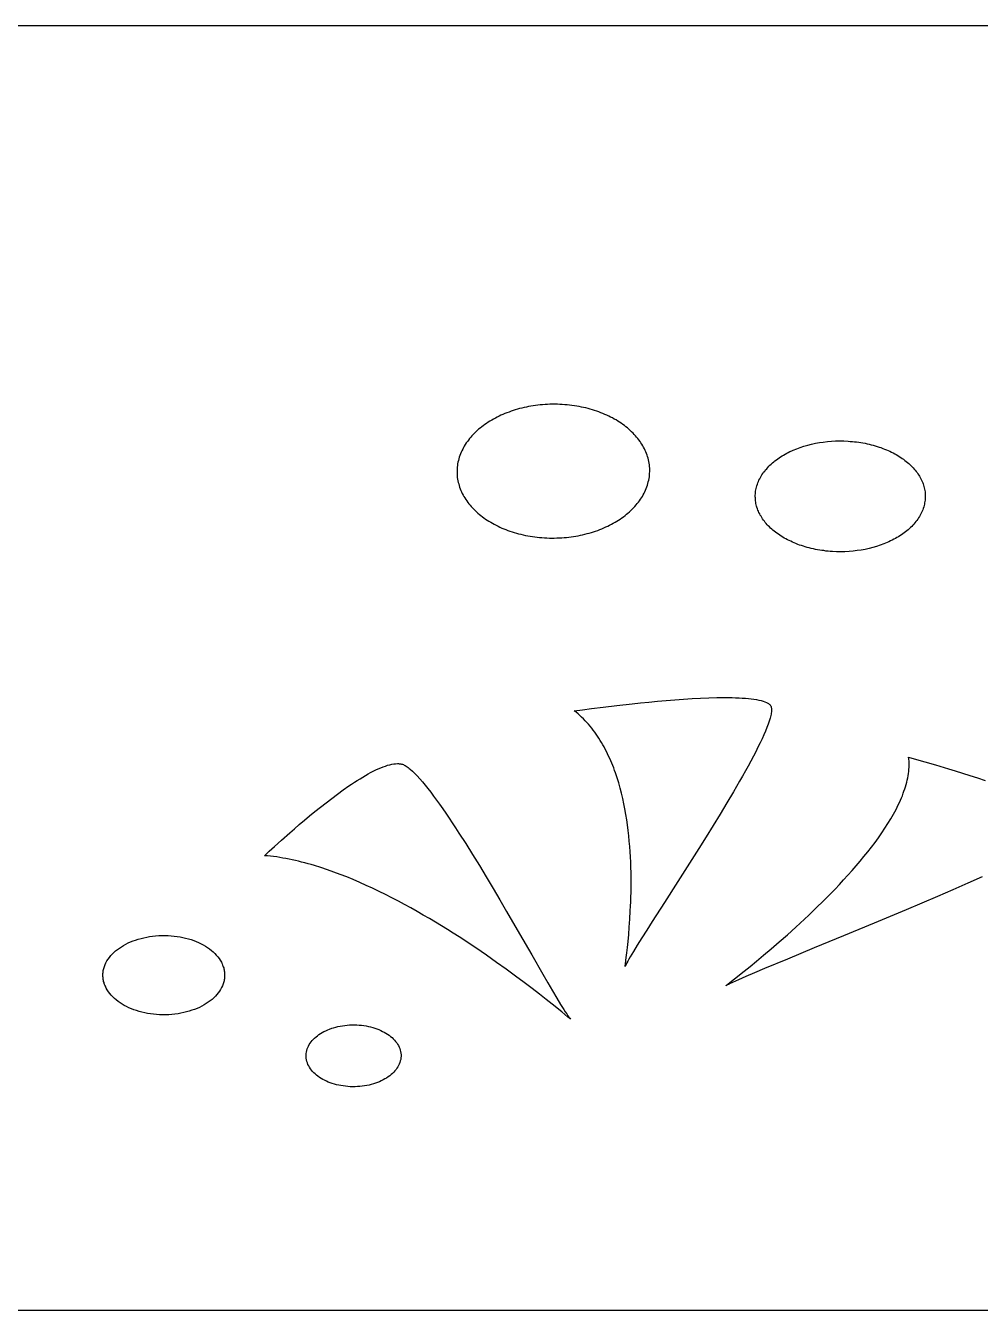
# Model space of a CAD drawing. Extents: x 2.6 to 83.9, y 63.6 to 86.7.
# Drawn here: x 55.37 to 63.55, y 63.63 to 74.63 of the extents above; entities that cross this region are included whole.
import ezdxf

# ---------------------------------------------------------------- set-up
doc = ezdxf.new("R2010")
doc.units = 0
doc.layers.add('IMPORT_-_LAMP', color=18, linetype='CONTINUOUS')

msp = doc.modelspace()

# ---------------------------------------------------------------- linework, layer by layer
at = {"layer": 'IMPORT_-_LAMP'}
for points in [[(2.924, 63.634), (23.174, 63.634), (23.174, 64.102), (43.424, 64.102), (43.424, 63.634), (63.674, 63.634), (63.674, 64.102), (83.924, 64.066), (83.924, 74.202), (63.674, 74.166), (63.674, 74.634), (43.424, 74.634), (43.424, 74.166), (23.174, 74.166), (23.174, 74.634), (2.924, 74.634), (2.924, 71.334), (2.924, 66.934)], [(60.716, 70.786), (60.717, 70.801), (60.718, 70.816), (60.718, 70.83), (60.718, 70.845), (60.717, 70.859), (60.715, 70.874), (60.713, 70.888), (60.711, 70.902), (60.708, 70.916), (60.704, 70.93), (60.7, 70.944), (60.696, 70.958), (60.691, 70.971), (60.685, 70.985), (60.679, 70.998), (60.673, 71.011), (60.666, 71.024), (60.659, 71.037), (60.651, 71.05), (60.643, 71.063), (60.635, 71.075), (60.626, 71.087), (60.616, 71.099), (60.606, 71.111), (60.596, 71.123), (60.586, 71.135), (60.575, 71.146), (60.563, 71.157), (60.552, 71.168), (60.539, 71.179), (60.527, 71.19), (60.514, 71.2), (60.501, 71.21), (60.487, 71.22), (60.473, 71.23), (60.459, 71.239), (60.445, 71.249), (60.43, 71.258), (60.415, 71.266), (60.399, 71.275), (60.383, 71.283), (60.367, 71.291), (60.351, 71.299), (60.334, 71.306), (60.317, 71.314), (60.3, 71.32), (60.282, 71.327), (60.264, 71.333), (60.246, 71.339), (60.228, 71.345), (60.209, 71.351), (60.19, 71.356), (60.171, 71.361), (60.152, 71.365), (60.133, 71.369), (60.113, 71.373), (60.093, 71.377), (60.073, 71.38), (60.052, 71.383), (60.032, 71.385), (60.011, 71.387), (59.99, 71.389), (59.969, 71.39), (59.948, 71.391), (59.927, 71.392), (59.906, 71.392), (59.884, 71.392), (59.863, 71.392), (59.843, 71.391), (59.822, 71.39), (59.801, 71.389), (59.781, 71.387), (59.761, 71.384), (59.74, 71.382), (59.72, 71.379), (59.701, 71.376), (59.681, 71.372), (59.662, 71.368), (59.642, 71.364), (59.623, 71.36), (59.604, 71.355), (59.586, 71.35), (59.567, 71.344), (59.549, 71.339), (59.531, 71.333), (59.513, 71.326), (59.495, 71.32), (59.478, 71.313), (59.461, 71.306), (59.444, 71.298), (59.428, 71.29), (59.412, 71.282), (59.396, 71.274), (59.38, 71.266), (59.365, 71.257), (59.35, 71.248), (59.335, 71.239), (59.32, 71.229), (59.306, 71.219), (59.293, 71.209), (59.279, 71.199), (59.266, 71.189), (59.253, 71.178), (59.241, 71.167), (59.229, 71.156), (59.217, 71.145), (59.206, 71.134), (59.195, 71.122), (59.185, 71.11), (59.174, 71.098), (59.165, 71.086), (59.156, 71.073), (59.147, 71.061), (59.138, 71.048), (59.13, 71.035), (59.123, 71.022), (59.116, 71.009), (59.109, 70.995), (59.103, 70.982), (59.097, 70.968), (59.092, 70.954), (59.087, 70.94), (59.083, 70.926), (59.079, 70.912), (59.076, 70.897), (59.073, 70.883), (59.071, 70.868), (59.069, 70.854), (59.068, 70.839), (59.068, 70.824), (59.068, 70.81), (59.068, 70.795), (59.069, 70.781), (59.07, 70.766), (59.072, 70.752), (59.075, 70.738), (59.078, 70.724), (59.082, 70.71), (59.086, 70.696), (59.09, 70.682), (59.095, 70.668), (59.1, 70.655), (59.106, 70.642), (59.113, 70.628), (59.119, 70.615), (59.127, 70.602), (59.134, 70.59), (59.142, 70.577), (59.151, 70.565), (59.16, 70.552), (59.169, 70.54), (59.179, 70.528), (59.189, 70.516), (59.2, 70.505), (59.211, 70.493), (59.222, 70.482), (59.234, 70.471), (59.246, 70.46), (59.259, 70.45), (59.272, 70.44), (59.285, 70.429), (59.298, 70.419), (59.312, 70.41), (59.326, 70.4), (59.341, 70.391), (59.356, 70.382), (59.371, 70.373), (59.387, 70.365), (59.403, 70.356), (59.419, 70.348), (59.435, 70.341), (59.452, 70.333), (59.469, 70.326), (59.486, 70.319), (59.504, 70.313), (59.521, 70.306), (59.54, 70.3), (59.558, 70.294), (59.576, 70.289), (59.595, 70.284), (59.614, 70.279), (59.634, 70.275), (59.653, 70.27), (59.673, 70.267), (59.693, 70.263), (59.713, 70.26), (59.733, 70.257), (59.754, 70.255), (59.774, 70.252), (59.795, 70.251), (59.816, 70.249), (59.838, 70.248), (59.859, 70.247), (59.88, 70.247), (59.901, 70.247), (59.922, 70.248), (59.943, 70.248), (59.964, 70.25), (59.984, 70.251), (60.005, 70.253), (60.025, 70.255), (60.045, 70.258), (60.065, 70.261), (60.085, 70.264), (60.105, 70.267), (60.124, 70.271), (60.143, 70.275), (60.163, 70.28), (60.181, 70.285), (60.2, 70.29), (60.219, 70.295), (60.237, 70.301), (60.255, 70.307), (60.273, 70.313), (60.29, 70.32), (60.307, 70.327), (60.325, 70.334), (60.341, 70.342), (60.358, 70.349), (60.374, 70.357), (60.39, 70.365), (60.406, 70.374), (60.421, 70.383), (60.436, 70.392), (60.451, 70.401), (60.465, 70.41), (60.479, 70.42), (60.493, 70.43), (60.507, 70.44), (60.52, 70.451), (60.532, 70.461), (60.545, 70.472), (60.557, 70.483), (60.568, 70.495), (60.58, 70.506), (60.591, 70.518), (60.601, 70.53), (60.611, 70.542), (60.621, 70.554), (60.63, 70.566), (60.639, 70.579), (60.647, 70.592), (60.655, 70.604), (60.663, 70.618), (60.67, 70.631), (60.677, 70.644), (60.683, 70.658), (60.688, 70.672), (60.694, 70.685), (60.698, 70.699), (60.703, 70.714), (60.706, 70.728), (60.71, 70.742), (60.712, 70.757), (60.715, 70.771)], [(62.563, 71.058), (62.58, 71.054), (62.598, 71.05), (62.615, 71.046), (62.633, 71.042), (62.65, 71.037), (62.666, 71.032), (62.682, 71.026), (62.699, 71.021), (62.714, 71.015), (62.73, 71.009), (62.745, 71.003), (62.76, 70.996), (62.775, 70.99), (62.789, 70.983), (62.803, 70.976), (62.817, 70.968), (62.83, 70.961), (62.843, 70.953), (62.856, 70.945), (62.869, 70.937), (62.881, 70.929), (62.893, 70.921), (62.904, 70.912), (62.916, 70.903), (62.926, 70.894), (62.937, 70.885), (62.947, 70.876), (62.957, 70.866), (62.966, 70.857), (62.976, 70.847), (62.984, 70.837), (62.993, 70.827), (63.001, 70.817), (63.008, 70.807), (63.016, 70.797), (63.023, 70.786), (63.029, 70.776), (63.035, 70.765), (63.041, 70.754), (63.046, 70.743), (63.051, 70.732), (63.056, 70.721), (63.06, 70.71), (63.064, 70.699), (63.067, 70.688), (63.07, 70.676), (63.072, 70.665), (63.074, 70.653), (63.076, 70.642), (63.077, 70.63), (63.078, 70.619), (63.078, 70.607), (63.078, 70.595), (63.078, 70.584), (63.077, 70.572), (63.075, 70.56), (63.073, 70.548), (63.071, 70.537), (63.068, 70.525), (63.065, 70.513), (63.061, 70.501), (63.057, 70.489), (63.052, 70.478), (63.046, 70.466), (63.041, 70.454), (63.035, 70.443), (63.028, 70.431), (63.021, 70.42), (63.014, 70.409), (63.006, 70.398), (62.998, 70.388), (62.99, 70.377), (62.981, 70.367), (62.972, 70.357), (62.962, 70.347), (62.952, 70.337), (62.942, 70.328), (62.931, 70.318), (62.92, 70.309), (62.909, 70.3), (62.898, 70.291), (62.886, 70.283), (62.874, 70.274), (62.861, 70.266), (62.849, 70.258), (62.836, 70.251), (62.822, 70.243), (62.809, 70.236), (62.795, 70.229), (62.781, 70.222), (62.767, 70.215), (62.753, 70.209), (62.723, 70.197), (62.693, 70.185), (62.661, 70.175), (62.629, 70.166), (62.597, 70.158), (62.564, 70.15), (62.53, 70.144), (62.496, 70.139), (62.461, 70.135), (62.426, 70.132), (62.39, 70.13), (62.355, 70.13), (62.319, 70.13), (62.283, 70.132), (62.265, 70.133), (62.247, 70.134), (62.228, 70.136), (62.21, 70.139), (62.192, 70.141), (62.174, 70.144), (62.156, 70.147), (62.138, 70.15), (62.12, 70.154), (62.102, 70.158), (62.085, 70.162), (62.068, 70.167), (62.051, 70.172), (62.034, 70.177), (62.018, 70.182), (62.002, 70.187), (61.986, 70.193), (61.971, 70.199), (61.955, 70.205), (61.941, 70.212), (61.926, 70.219), (61.912, 70.225), (61.897, 70.233), (61.884, 70.24), (61.87, 70.247), (61.857, 70.255), (61.844, 70.263), (61.832, 70.271), (61.82, 70.279), (61.808, 70.288), (61.796, 70.296), (61.785, 70.305), (61.774, 70.314), (61.764, 70.323), (61.753, 70.333), (61.744, 70.342), (61.734, 70.352), (61.725, 70.361), (61.716, 70.371), (61.708, 70.381), (61.7, 70.391), (61.692, 70.401), (61.685, 70.412), (61.678, 70.422), (61.672, 70.433), (61.665, 70.444), (61.66, 70.454), (61.654, 70.465), (61.649, 70.476), (61.645, 70.487), (61.641, 70.498), (61.637, 70.51), (61.634, 70.521), (61.631, 70.532), (61.628, 70.544), (61.626, 70.555), (61.625, 70.567), (61.623, 70.578), (61.623, 70.59), (61.622, 70.601), (61.622, 70.613), (61.623, 70.625), (61.624, 70.637), (61.625, 70.648), (61.627, 70.66), (61.63, 70.672), (61.633, 70.684), (61.636, 70.695), (61.64, 70.707), (61.644, 70.719), (61.649, 70.731), (61.654, 70.743), (61.66, 70.754), (61.666, 70.766), (61.672, 70.777), (61.679, 70.788), (61.687, 70.799), (61.694, 70.81), (61.703, 70.821), (61.711, 70.831), (61.72, 70.841), (61.729, 70.852), (61.739, 70.862), (61.748, 70.871), (61.759, 70.881), (61.769, 70.89), (61.78, 70.899), (61.791, 70.908), (61.803, 70.917), (61.815, 70.926), (61.827, 70.934), (61.839, 70.942), (61.852, 70.95), (61.865, 70.958), (61.878, 70.965), (61.892, 70.973), (61.905, 70.98), (61.919, 70.987), (61.934, 70.993), (61.948, 71), (61.978, 71.012), (62.008, 71.023), (62.039, 71.033), (62.071, 71.042), (62.104, 71.051), (62.137, 71.058), (62.171, 71.064), (62.205, 71.069), (62.24, 71.073), (62.275, 71.076), (62.31, 71.078), (62.346, 71.079), (62.382, 71.078), (62.418, 71.077), (62.436, 71.075), (62.454, 71.074), (62.472, 71.072), (62.49, 71.07), (62.508, 71.067), (62.526, 71.065), (62.544, 71.061)], [(60.508, 66.578), (60.509, 66.584), (60.51, 66.6), (60.517, 66.655), (60.522, 66.694), (60.527, 66.74), (60.533, 66.792), (60.538, 66.851), (60.543, 66.914), (60.548, 66.983), (60.552, 67.056), (60.554, 67.094), (60.556, 67.133), (60.557, 67.173), (60.558, 67.214), (60.558, 67.255), (60.559, 67.297), (60.558, 67.34), (60.558, 67.383), (60.557, 67.427), (60.555, 67.472), (60.553, 67.516), (60.55, 67.561), (60.547, 67.607), (60.543, 67.652), (60.539, 67.698), (60.534, 67.744), (60.528, 67.79), (60.521, 67.835), (60.514, 67.881), (60.506, 67.927), (60.497, 67.972), (60.487, 68.017), (60.477, 68.062), (60.465, 68.106), (60.453, 68.15), (60.439, 68.193), (60.425, 68.236), (60.417, 68.257), (60.41, 68.278), (60.401, 68.299), (60.393, 68.32), (60.385, 68.34), (60.376, 68.36), (60.366, 68.38), (60.357, 68.4), (60.347, 68.42), (60.337, 68.439), (60.327, 68.458), (60.316, 68.477), (60.306, 68.496), (60.294, 68.514), (60.283, 68.533), (60.271, 68.55), (60.259, 68.568), (60.247, 68.585), (60.234, 68.602), (60.221, 68.619), (60.207, 68.635), (60.194, 68.652), (60.18, 68.667), (60.165, 68.683), (60.15, 68.698), (60.135, 68.713), (60.12, 68.727), (60.104, 68.741), (60.088, 68.755), (60.072, 68.768), (60.142, 68.777), (60.219, 68.787), (60.319, 68.799), (60.437, 68.813), (60.569, 68.828), (60.639, 68.835), (60.71, 68.843), (60.784, 68.849), (60.858, 68.856), (60.933, 68.862), (61.007, 68.867), (61.081, 68.872), (61.154, 68.876), (61.225, 68.879), (61.294, 68.881), (61.36, 68.881), (61.392, 68.881), (61.423, 68.881), (61.454, 68.88), (61.483, 68.879), (61.511, 68.877), (61.538, 68.876), (61.563, 68.873), (61.588, 68.871), (61.611, 68.867), (61.633, 68.864), (61.653, 68.86), (61.672, 68.855), (61.689, 68.85), (61.705, 68.845), (61.718, 68.839), (61.725, 68.836), (61.73, 68.832), (61.736, 68.829), (61.741, 68.825), (61.745, 68.822), (61.749, 68.818), (61.752, 68.814), (61.755, 68.809), (61.757, 68.803), (61.759, 68.797), (61.76, 68.79), (61.761, 68.783), (61.761, 68.775), (61.761, 68.767), (61.76, 68.758), (61.759, 68.748), (61.757, 68.738), (61.755, 68.727), (61.753, 68.716), (61.749, 68.704), (61.742, 68.679), (61.733, 68.652), (61.722, 68.624), (61.709, 68.593), (61.696, 68.561), (61.68, 68.527), (61.664, 68.492), (61.645, 68.455), (61.626, 68.417), (61.606, 68.378), (61.584, 68.337), (61.562, 68.295), (61.538, 68.253), (61.513, 68.209), (61.488, 68.164), (61.435, 68.073), (61.379, 67.979), (61.321, 67.883), (61.262, 67.786), (61.201, 67.688), (61.14, 67.59), (61.079, 67.494), (60.959, 67.305), (60.844, 67.126), (60.74, 66.964), (60.693, 66.89), (60.65, 66.823), (60.612, 66.762), (60.579, 66.708), (60.551, 66.662), (60.54, 66.642), (60.53, 66.624), (60.522, 66.609), (60.516, 66.596), (60.511, 66.585)], [(60.04, 66.128), (60.033, 66.133), (60.018, 66.145), (59.965, 66.189), (59.883, 66.255), (59.832, 66.295), (59.775, 66.34), (59.711, 66.389), (59.643, 66.441), (59.569, 66.496), (59.49, 66.554), (59.407, 66.613), (59.364, 66.644), (59.32, 66.675), (59.274, 66.706), (59.228, 66.737), (59.181, 66.768), (59.134, 66.8), (59.085, 66.832), (59.036, 66.863), (58.986, 66.895), (58.935, 66.926), (58.884, 66.957), (58.832, 66.988), (58.779, 67.019), (58.726, 67.05), (58.673, 67.08), (58.619, 67.109), (58.565, 67.138), (58.51, 67.167), (58.456, 67.194), (58.401, 67.221), (58.345, 67.248), (58.29, 67.273), (58.235, 67.298), (58.179, 67.322), (58.124, 67.345), (58.068, 67.367), (58.013, 67.387), (57.957, 67.407), (57.902, 67.425), (57.847, 67.442), (57.819, 67.451), (57.792, 67.458), (57.765, 67.466), (57.737, 67.473), (57.71, 67.479), (57.683, 67.486), (57.656, 67.492), (57.629, 67.497), (57.602, 67.502), (57.576, 67.507), (57.549, 67.512), (57.523, 67.516), (57.496, 67.519), (57.47, 67.522), (57.444, 67.525), (57.418, 67.527), (57.46, 67.565), (57.505, 67.607), (57.565, 67.661), (57.636, 67.724), (57.675, 67.758), (57.716, 67.793), (57.76, 67.83), (57.805, 67.867), (57.851, 67.905), (57.898, 67.943), (57.946, 67.981), (57.995, 68.018), (58.044, 68.054), (58.093, 68.09), (58.141, 68.124), (58.165, 68.14), (58.189, 68.156), (58.213, 68.171), (58.237, 68.186), (58.26, 68.2), (58.283, 68.214), (58.306, 68.227), (58.328, 68.239), (58.35, 68.25), (58.372, 68.261), (58.393, 68.271), (58.414, 68.28), (58.434, 68.288), (58.454, 68.295), (58.473, 68.301), (58.491, 68.306), (58.509, 68.31), (58.526, 68.313), (58.542, 68.315), (58.558, 68.316), (58.565, 68.316), (58.572, 68.315), (58.58, 68.315), (58.586, 68.313), (58.593, 68.312), (58.601, 68.31), (58.608, 68.307), (58.616, 68.303), (58.624, 68.299), (58.632, 68.294), (58.64, 68.288), (58.649, 68.282), (58.658, 68.275), (58.667, 68.267), (58.686, 68.25), (58.706, 68.231), (58.727, 68.21), (58.749, 68.186), (58.771, 68.16), (58.794, 68.132), (58.818, 68.103), (58.842, 68.071), (58.867, 68.038), (58.893, 68.003), (58.919, 67.967), (58.945, 67.929), (58.972, 67.89), (59, 67.849), (59.027, 67.808), (59.056, 67.765), (59.084, 67.721), (59.142, 67.631), (59.2, 67.537), (59.259, 67.442), (59.318, 67.345), (59.376, 67.246), (59.434, 67.148), (59.492, 67.05), (59.603, 66.859), (59.707, 66.678), (59.802, 66.513), (59.846, 66.438), (59.886, 66.37), (59.922, 66.308), (59.955, 66.254), (59.983, 66.209), (59.995, 66.189), (60.007, 66.172), (60.017, 66.157), (60.026, 66.145), (60.034, 66.135)], [(56.035, 66.493), (56.035, 66.502), (56.035, 66.511), (56.035, 66.519), (56.036, 66.528), (56.037, 66.536), (56.038, 66.545), (56.04, 66.553), (56.042, 66.562), (56.045, 66.57), (56.047, 66.578), (56.05, 66.586), (56.053, 66.595), (56.061, 66.611), (56.069, 66.626), (56.079, 66.641), (56.09, 66.656), (56.102, 66.671), (56.115, 66.685), (56.128, 66.698), (56.143, 66.712), (56.159, 66.724), (56.176, 66.736), (56.193, 66.748), (56.212, 66.759), (56.231, 66.77), (56.251, 66.78), (56.272, 66.789), (56.293, 66.797), (56.315, 66.805), (56.338, 66.813), (56.361, 66.819), (56.385, 66.825), (56.41, 66.83), (56.435, 66.835), (56.46, 66.838), (56.486, 66.841), (56.513, 66.843), (56.539, 66.844), (56.566, 66.844), (56.593, 66.843), (56.619, 66.841), (56.645, 66.839), (56.67, 66.836), (56.695, 66.832), (56.719, 66.827), (56.743, 66.821), (56.767, 66.815), (56.79, 66.808), (56.812, 66.8), (56.834, 66.792), (56.854, 66.783), (56.875, 66.773), (56.894, 66.763), (56.913, 66.752), (56.931, 66.741), (56.948, 66.729), (56.964, 66.716), (56.979, 66.703), (56.993, 66.69), (57.006, 66.676), (57.019, 66.661), (57.03, 66.646), (57.04, 66.631), (57.049, 66.615), (57.053, 66.608), (57.057, 66.6), (57.06, 66.591), (57.063, 66.583), (57.066, 66.575), (57.069, 66.567), (57.071, 66.558), (57.073, 66.55), (57.074, 66.541), (57.076, 66.532), (57.077, 66.524), (57.077, 66.515), (57.077, 66.506), (57.077, 66.497), (57.077, 66.489), (57.076, 66.48), (57.075, 66.472), (57.074, 66.463), (57.072, 66.455), (57.07, 66.446), (57.068, 66.438), (57.065, 66.43), (57.062, 66.422), (57.059, 66.413), (57.051, 66.397), (57.043, 66.382), (57.033, 66.367), (57.022, 66.352), (57.01, 66.337), (56.998, 66.323), (56.984, 66.31), (56.969, 66.296), (56.953, 66.284), (56.936, 66.272), (56.919, 66.26), (56.901, 66.249), (56.881, 66.238), (56.861, 66.228), (56.841, 66.219), (56.819, 66.211), (56.797, 66.203), (56.774, 66.195), (56.751, 66.189), (56.727, 66.183), (56.703, 66.178), (56.678, 66.173), (56.652, 66.17), (56.626, 66.167), (56.6, 66.165), (56.573, 66.164), (56.546, 66.164), (56.52, 66.165), (56.493, 66.167), (56.468, 66.169), (56.442, 66.172), (56.417, 66.176), (56.393, 66.181), (56.369, 66.187), (56.345, 66.193), (56.322, 66.2), (56.3, 66.208), (56.279, 66.216), (56.258, 66.225), (56.238, 66.235), (56.218, 66.245), (56.199, 66.256), (56.182, 66.268), (56.165, 66.279), (56.149, 66.292), (56.133, 66.305), (56.119, 66.319), (56.106, 66.332), (56.094, 66.347), (56.082, 66.362), (56.072, 66.377), (56.063, 66.393), (56.059, 66.4), (56.056, 66.409), (56.052, 66.417), (56.049, 66.425), (56.046, 66.433), (56.044, 66.441), (56.041, 66.45), (56.039, 66.458), (56.038, 66.467), (56.037, 66.476), (56.036, 66.484)], [(58.168, 66.078), (58.189, 66.079), (58.21, 66.078), (58.23, 66.077), (58.25, 66.075), (58.27, 66.072), (58.29, 66.069), (58.309, 66.065), (58.327, 66.061), (58.346, 66.056), (58.364, 66.051), (58.381, 66.045), (58.398, 66.038), (58.414, 66.031), (58.43, 66.023), (58.445, 66.015), (58.459, 66.007), (58.473, 65.998), (58.487, 65.989), (58.499, 65.979), (58.511, 65.969), (58.522, 65.958), (58.532, 65.947), (58.542, 65.936), (58.551, 65.925), (58.558, 65.913), (58.565, 65.901), (58.572, 65.888), (58.577, 65.875), (58.581, 65.862), (58.584, 65.849), (58.586, 65.836), (58.588, 65.822), (58.588, 65.809), (58.587, 65.795), (58.585, 65.782), (58.582, 65.769), (58.578, 65.756), (58.573, 65.743), (58.567, 65.731), (58.561, 65.719), (58.553, 65.707), (58.545, 65.695), (58.536, 65.684), (58.526, 65.673), (58.515, 65.662), (58.503, 65.652), (58.491, 65.642), (58.478, 65.633), (58.464, 65.623), (58.45, 65.615), (58.435, 65.607), (58.419, 65.599), (58.403, 65.592), (58.387, 65.585), (58.369, 65.579), (58.352, 65.573), (58.333, 65.568), (58.315, 65.563), (58.296, 65.559), (58.276, 65.556), (58.256, 65.553), (58.236, 65.551), (58.215, 65.55), (58.195, 65.549), (58.174, 65.549), (58.153, 65.549), (58.133, 65.551), (58.112, 65.553), (58.093, 65.555), (58.073, 65.558), (58.054, 65.562), (58.035, 65.566), (58.017, 65.571), (57.999, 65.577), (57.982, 65.583), (57.965, 65.589), (57.949, 65.596), (57.933, 65.604), (57.918, 65.612), (57.903, 65.62), (57.89, 65.629), (57.876, 65.639), (57.864, 65.648), (57.852, 65.659), (57.841, 65.669), (57.831, 65.68), (57.821, 65.691), (57.812, 65.703), (57.804, 65.715), (57.797, 65.727), (57.791, 65.739), (57.786, 65.752), (57.782, 65.765), (57.779, 65.778), (57.776, 65.792), (57.775, 65.805), (57.775, 65.819), (57.776, 65.832), (57.778, 65.846), (57.781, 65.859), (57.785, 65.872), (57.79, 65.884), (57.795, 65.897), (57.802, 65.909), (57.81, 65.921), (57.818, 65.932), (57.827, 65.944), (57.837, 65.955), (57.848, 65.965), (57.86, 65.976), (57.872, 65.985), (57.885, 65.995), (57.899, 66.004), (57.913, 66.013), (57.928, 66.021), (57.943, 66.028), (57.96, 66.036), (57.976, 66.042), (57.994, 66.049), (58.011, 66.054), (58.029, 66.059), (58.048, 66.064), (58.067, 66.068), (58.087, 66.071), (58.107, 66.074), (58.127, 66.076), (58.147, 66.078)]]:
    msp.add_lwpolyline(points, close=True, dxfattribs=at)
msp.add_lwpolyline([(63.567, 67.347), (63.443, 67.292), (63.315, 67.236), (63.183, 67.179), (63.049, 67.121), (62.914, 67.064), (62.778, 67.007), (62.642, 66.95), (62.378, 66.84), (62.127, 66.737), (61.899, 66.642), (61.701, 66.56), (61.616, 66.524), (61.542, 66.493), (61.479, 66.465), (61.428, 66.442), (61.408, 66.433), (61.392, 66.425), (61.379, 66.418), (61.369, 66.412), (61.376, 66.418), (61.391, 66.43), (61.445, 66.472), (61.528, 66.538), (61.578, 66.579), (61.634, 66.625), (61.694, 66.675), (61.759, 66.73), (61.826, 66.788), (61.897, 66.85), (61.969, 66.915), (62.006, 66.949), (62.043, 66.984), (62.081, 67.019), (62.118, 67.054), (62.156, 67.091), (62.194, 67.128), (62.231, 67.165), (62.269, 67.203), (62.306, 67.241), (62.343, 67.28), (62.379, 67.319), (62.415, 67.359), (62.451, 67.399), (62.486, 67.439), (62.52, 67.479), (62.553, 67.519), (62.586, 67.56), (62.617, 67.6), (62.648, 67.641), (62.677, 67.681), (62.706, 67.722), (62.733, 67.762), (62.759, 67.803), (62.783, 67.843), (62.795, 67.863), (62.806, 67.883), (62.817, 67.903), (62.828, 67.923), (62.838, 67.943), (62.847, 67.963), (62.857, 67.983), (62.866, 68.002), (62.874, 68.022), (62.882, 68.041), (62.889, 68.061), (62.896, 68.08), (62.903, 68.099), (62.909, 68.118), (62.915, 68.137), (62.92, 68.156), (62.924, 68.174), (62.928, 68.193), (62.931, 68.212), (62.934, 68.23), (62.937, 68.248), (62.938, 68.266), (62.94, 68.284), (62.94, 68.302), (62.94, 68.319), (62.94, 68.336), (62.938, 68.354), (62.936, 68.371), (63.002, 68.352), (63.074, 68.331), (63.167, 68.304), (63.276, 68.272), (63.335, 68.254), (63.397, 68.234), (63.461, 68.214), (63.526, 68.193), (63.592, 68.172)], dxfattribs=at)

doc.saveas('drawing.dxf')
